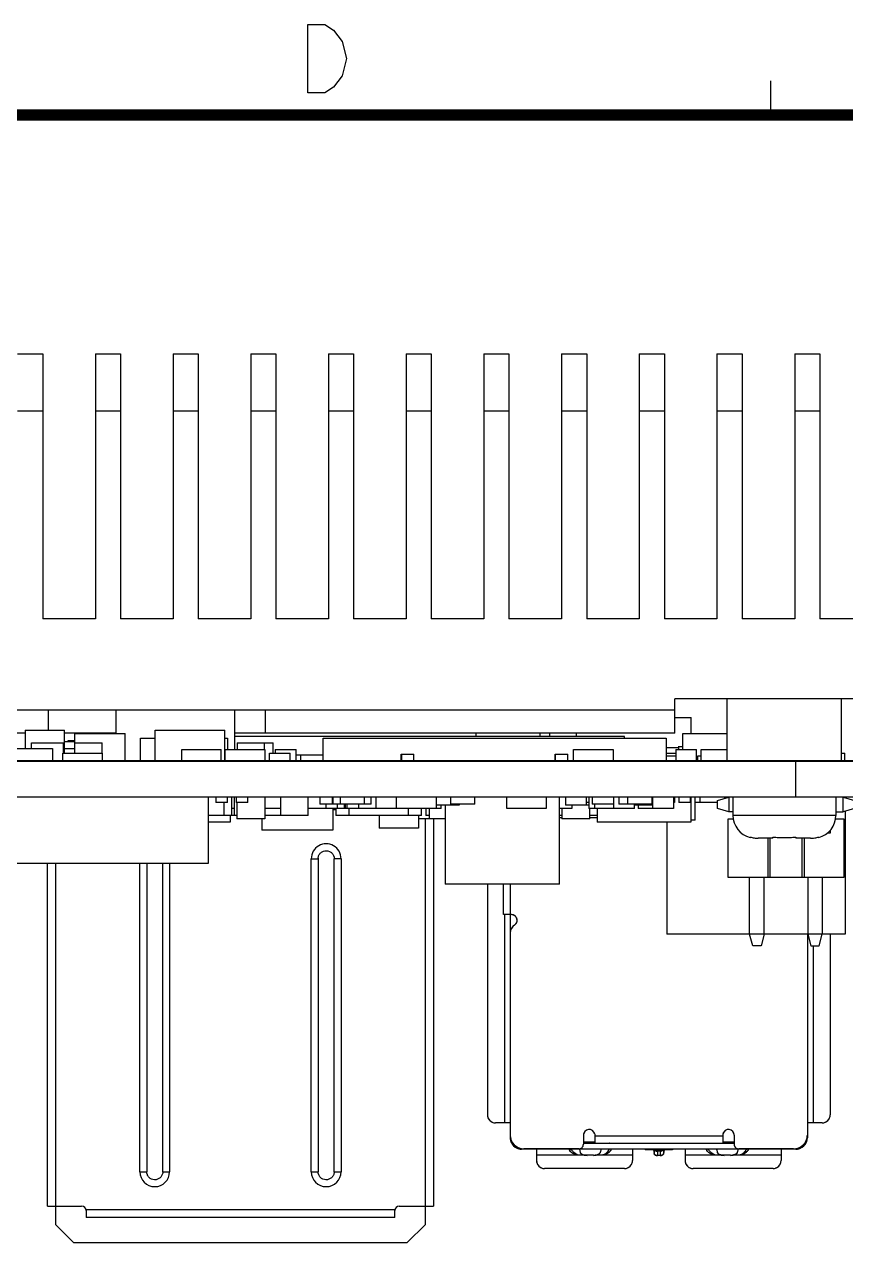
# Model space of a CAD drawing. Header units: millimetres. Extents: x 15 to 418, y 12 to 300.
# Drawn here: x 145.3 to 181.3, y 243.7 to 297 of the extents above; entities that cross this region are included whole.
import ezdxf

# ---------------------------------------------------------------- set-up
doc = ezdxf.new("R2010")
doc.units = ezdxf.units.MM
doc.header["$LTSCALE"] = 23.1
doc.layers.get('0').update_dxf_attribs({"linetype": 'CONTINUOUS'})

msp = doc.modelspace()

# ---------------------------------------------------------------- linework, layer by layer
at = {"color": 7, "linetype": 'Continuous'}
for p, q in [((178, 294.5), (178, 293)), ((145.051, 282.557), (146.151, 282.557)), ((146.151, 282.557), (146.151, 270.957)), ((148.451, 282.557), (148.451, 270.957)), ((148.451, 282.557), (149.551, 282.557)), ((149.551, 282.557), (149.551, 270.957)), ((151.851, 282.557), (151.851, 270.957)), ((151.851, 282.557), (152.951, 282.557)), ((152.951, 282.557), (152.951, 270.957)), ((155.251, 282.557), (155.251, 270.957)), ((155.251, 282.557), (156.351, 282.557)), ((156.351, 282.557), (156.351, 270.957)), ((158.651, 282.557), (158.651, 270.957)), ((158.651, 282.557), (159.751, 282.557)), ((159.751, 282.557), (159.751, 270.957)), ((162.051, 282.557), (162.051, 270.957)), ((162.051, 282.557), (163.151, 282.557)), ((163.151, 282.557), (163.151, 270.957)), ((165.451, 282.557), (165.451, 270.957)), ((165.451, 282.557), (166.551, 282.557)), ((166.551, 282.557), (166.551, 270.957)), ((168.851, 282.557), (168.851, 270.957)), ((168.851, 282.557), (169.951, 282.557)), ((169.951, 282.557), (169.951, 270.957)), ((172.251, 282.557), (172.251, 270.957)), ((172.251, 282.557), (173.351, 282.557)), ((173.351, 282.557), (173.351, 270.957)), ((175.651, 282.557), (175.651, 270.957)), ((175.651, 282.557), (176.751, 282.557)), ((176.751, 282.557), (176.751, 270.957)), ((179.051, 282.557), (180.151, 282.557)), ((179.051, 282.557), (179.051, 270.957)), ((180.151, 282.557), (180.151, 270.957)), ((145.051, 280.057), (146.151, 280.057)), ((148.451, 280.057), (149.551, 280.057)), ((151.851, 280.057), (152.951, 280.057)), ((155.251, 280.057), (156.351, 280.057)), ((158.651, 280.057), (159.751, 280.057)), ((162.051, 280.057), (163.151, 280.057)), ((165.451, 280.057), (166.551, 280.057)), ((168.851, 280.057), (169.951, 280.057)), ((172.251, 280.057), (173.351, 280.057)), ((175.651, 280.057), (176.751, 280.057)), ((179.051, 280.057), (180.151, 280.057)), ((148.451, 270.957), (146.151, 270.957)), ((151.851, 270.957), (149.551, 270.957)), ((155.251, 270.957), (152.951, 270.957)), ((158.651, 270.957), (156.351, 270.957)), ((162.051, 270.957), (159.751, 270.957)), ((165.451, 270.957), (163.151, 270.957)), ((168.851, 270.957), (166.551, 270.957)), ((172.251, 270.957), (169.951, 270.957)), ((175.651, 270.957), (173.351, 270.957)), ((179.051, 270.957), (176.751, 270.957)), ((182.451, 270.957), (180.151, 270.957)), ((184.101, 267.457), (173.801, 267.457)), ((173.801, 265.957), (173.801, 267.457)), ((176.101, 264.757), (176.101, 267.457)), ((181.101, 264.757), (181.101, 267.457)), ((173.801, 266.957), (141.401, 266.957)), ((146.401, 266.085), (146.401, 266.957)), ((149.353, 266.957), (149.353, 265.935)), ((154.553, 265.236), (154.553, 266.957)), ((155.886, 266.957), (155.886, 265.957)), ((173.801, 266.635), (174.529, 266.635)), ((174.529, 265.935), (174.529, 266.635)), ((145.374, 266.085), (145.374, 265.285)), ((145.374, 266.085), (147.101, 266.085)), ((147.101, 265.085), (147.101, 266.085)), ((151.064, 264.757), (151.064, 266.085)), ((151.064, 266.085), (154.112, 266.085)), ((154.112, 264.757), (154.112, 266.085)), ((145.374, 265.957), (144.859, 265.957)), ((145.665, 265.285), (145.665, 265.536)), ((145.665, 265.536), (147.065, 265.536)), ((147.065, 265.085), (147.065, 265.536)), ((149.353, 265.957), (147.101, 265.957)), ((147.101, 265.585), (147.54, 265.585)), ((147.266, 265.585), (147.266, 265.635)), ((147.266, 265.635), (147.54, 265.635)), ((147.54, 265.536), (147.54, 265.085)), ((147.54, 265.536), (148.746, 265.536)), ((147.551, 265.536), (147.551, 265.935)), ((147.551, 265.935), (149.751, 265.935)), ((148.746, 265.085), (148.746, 265.536)), ((149.751, 264.757), (149.751, 265.935)), ((150.434, 264.757), (150.434, 265.735)), ((150.434, 265.735), (151.064, 265.735)), ((154.112, 265.735), (154.234, 265.735)), ((154.234, 265.735), (154.234, 265.236)), ((173.801, 265.957), (154.553, 265.957)), ((171.601, 265.816), (154.553, 265.816)), ((154.652, 265.536), (154.652, 265.236)), ((154.652, 265.536), (156.239, 265.536)), ((155.858, 265.236), (155.858, 265.536)), ((156.239, 265.085), (156.239, 265.536)), ((158.423, 265.735), (173.423, 265.735)), ((158.423, 264.757), (158.423, 265.735)), ((165.101, 265.957), (165.101, 265.816)), ((167.901, 265.957), (167.901, 265.816)), ((168.336, 265.816), (168.336, 265.957)), ((169.509, 265.816), (169.509, 265.957)), ((171.601, 265.735), (171.601, 265.816)), ((173.423, 265.735), (173.423, 264.757)), ((174.15, 265.935), (176.101, 265.935)), ((174.15, 265.236), (174.15, 265.935)), ((143.87, 265.285), (146.573, 265.285)), ((146.573, 265.285), (146.573, 264.757)), ((147.025, 264.757), (147.025, 265.085)), ((147.025, 265.085), (148.752, 265.085)), ((147.101, 265.285), (147.54, 265.285)), ((148.752, 265.085), (148.752, 264.757)), ((152.232, 264.757), (152.232, 265.236)), ((152.232, 265.236), (153.959, 265.236)), ((153.959, 264.757), (153.959, 265.236)), ((154.137, 264.757), (154.137, 265.236)), ((154.137, 265.236), (155.864, 265.236)), ((155.864, 265.236), (155.864, 264.757)), ((156.068, 264.757), (156.068, 265.085)), ((156.068, 265.085), (156.982, 265.085)), ((156.322, 265.236), (156.322, 265.085)), ((156.322, 265.236), (157.236, 265.236)), ((156.982, 264.757), (156.982, 265.085)), ((157.236, 264.757), (157.236, 265.236)), ((157.236, 265.007), (158.423, 265.007)), ((157.428, 265.007), (157.428, 264.757)), ((161.833, 265.035), (162.393, 265.035)), ((161.833, 264.757), (161.833, 265.035)), ((161.856, 264.757), (161.856, 265.035)), ((162.393, 264.757), (162.393, 265.035)), ((168.564, 265.035), (169.124, 265.035)), ((168.564, 264.757), (168.564, 265.035)), ((168.587, 264.757), (168.587, 265.035)), ((169.124, 264.757), (169.124, 265.035)), ((169.377, 265.236), (171.104, 265.236)), ((169.377, 264.757), (169.377, 265.236)), ((171.104, 265.236), (171.104, 264.757)), ((173.423, 265.335), (173.981, 265.335)), ((173.423, 265.085), (173.848, 265.085)), ((173.423, 264.966), (173.848, 264.966)), ((173.848, 265.236), (174.762, 265.236)), ((173.848, 265.236), (173.848, 264.757)), ((174.15, 265.352), (173.955, 265.352)), ((173.981, 265.236), (173.981, 265.335)), ((174.762, 264.757), (174.762, 265.236)), ((174.81, 264.966), (174.965, 264.966)), ((174.81, 264.757), (174.81, 264.966)), ((174.965, 265.236), (176.101, 265.236)), ((174.965, 264.757), (174.965, 265.236)), ((181.101, 265.085), (181.239, 265.085)), ((181.239, 264.757), (181.239, 265.085)), ((126.101, 264.757), (182.101, 264.757)), ((126.101, 264.735), (182.101, 264.735)), ((179.101, 263.157), (179.101, 264.757)), ((182.101, 263.157), (126.101, 263.157)), ((153.391, 263.157), (153.391, 260.257)), ((153.728, 263.157), (153.728, 262.927)), ((154.241, 262.927), (153.728, 262.927)), ((154.08, 262.927), (154.08, 262.357)), ((154.241, 262.927), (154.241, 263.157)), ((154.41, 263.157), (154.41, 262.357)), ((154.525, 263.157), (154.525, 262.357)), ((154.617, 263.157), (154.617, 262.927)), ((155.13, 262.927), (154.617, 262.927)), ((154.645, 262.927), (154.645, 262.207)), ((155.13, 262.927), (155.13, 263.157)), ((155.864, 263.157), (155.864, 262.207)), ((156.557, 263.157), (156.557, 262.357)), ((157.763, 262.357), (157.763, 263.157)), ((158.277, 263.157), (158.277, 262.857)), ((160.514, 262.857), (158.277, 262.857)), ((158.531, 262.857), (158.531, 262.657)), ((158.813, 263.157), (158.813, 262.857)), ((158.837, 263.157), (158.837, 262.857)), ((159.039, 262.857), (159.039, 262.657)), ((159.164, 263.157), (159.164, 262.857)), ((159.165, 263.157), (159.165, 262.857)), ((159.344, 262.857), (159.344, 262.657)), ((159.395, 262.657), (159.395, 262.857)), ((159.471, 262.657), (159.471, 262.857)), ((159.979, 262.657), (159.979, 262.857)), ((160.235, 262.857), (160.235, 263.157)), ((160.514, 262.857), (160.514, 263.157)), ((160.741, 262.657), (160.741, 263.157)), ((161.63, 262.657), (161.63, 263.157)), ((163.357, 263.157), (163.357, 262.657)), ((164.373, 262.807), (163.357, 262.807)), ((163.586, 262.657), (163.586, 262.807)), ((163.757, 262.807), (163.757, 259.347)), ((163.99, 263.157), (163.99, 262.857)), ((165.061, 262.857), (163.99, 262.857)), ((163.991, 263.157), (163.991, 262.857)), ((164.373, 262.857), (164.373, 262.807)), ((165.061, 262.857), (165.061, 263.157)), ((166.456, 262.657), (166.456, 263.157)), ((168.183, 263.157), (168.183, 262.657)), ((168.763, 259.347), (168.763, 263.157)), ((169.022, 263.157), (169.022, 262.807)), ((170.038, 262.807), (169.022, 262.807)), ((169.301, 262.807), (169.301, 262.657)), ((169.936, 262.807), (169.936, 263.157)), ((170.038, 262.927), (169.936, 262.927)), ((170.038, 263.157), (170.038, 262.657)), ((170.189, 263.157), (170.189, 262.857)), ((171.13, 262.857), (170.189, 262.857)), ((170.292, 262.857), (170.292, 262.657)), ((171.13, 263.157), (171.13, 262.657)), ((171.358, 263.157), (171.358, 262.857)), ((172.808, 262.857), (171.358, 262.857)), ((171.738, 263.157), (171.738, 262.857)), ((172.044, 262.657), (172.044, 262.857)), ((172.07, 262.857), (172.07, 262.807)), ((172.832, 262.807), (172.07, 262.807)), ((172.197, 262.807), (172.197, 262.657)), ((172.808, 263.157), (172.808, 262.857)), ((172.832, 263.157), (172.832, 262.657)), ((173.746, 263.157), (173.746, 262.657)), ((173.799, 262.927), (173.746, 262.927)), ((173.799, 263.157), (173.799, 262.927)), ((173.985, 263.157), (173.985, 262.927)), ((174.498, 262.927), (173.985, 262.927)), ((174.498, 262.927), (174.498, 263.157)), ((174.513, 263.157), (174.513, 262.057)), ((174.699, 262.157), (174.699, 263.157)), ((175.671, 262.927), (174.699, 262.927)), ((174.912, 262.927), (174.912, 263.157)), ((175.671, 263.014), (176.171, 263.157)), ((175.671, 262.66), (175.671, 263.014)), ((175.984, 263.157), (175.984, 263.103)), ((176.171, 263.157), (176.171, 262.517)), ((176.351, 263.157), (176.351, 262.357)), ((180.851, 263.157), (180.851, 262.357)), ((181.171, 263.157), (181.671, 263.014)), ((181.171, 262.517), (181.171, 263.157)), ((181.253, 263.157), (181.253, 263.134)), ((154.652, 262.357), (153.391, 262.357)), ((154.35, 262.357), (154.35, 262.057)), ((154.525, 262.657), (154.41, 262.657)), ((156.557, 262.657), (155.858, 262.657)), ((157.763, 262.357), (155.858, 262.357)), ((163.586, 262.657), (157.763, 262.657)), ((158.836, 262.657), (158.836, 261.707)), ((158.97, 262.607), (158.836, 262.607)), ((158.97, 262.657), (158.97, 262.357)), ((162.716, 262.357), (158.97, 262.357)), ((159.543, 262.657), (159.543, 262.357)), ((160.868, 262.357), (160.868, 261.807)), ((162.143, 262.657), (162.143, 262.357)), ((162.595, 262.357), (162.595, 261.807)), ((162.716, 262.357), (162.716, 262.657)), ((162.907, 262.657), (162.907, 262.357)), ((163.078, 262.357), (162.907, 262.357)), ((163.078, 262.207), (163.078, 262.657)), ((168.183, 262.657), (166.456, 262.657)), ((169.301, 262.657), (168.763, 262.657)), ((168.869, 262.357), (168.763, 262.357)), ((168.869, 262.657), (168.869, 262.207)), ((172.044, 262.657), (170.038, 262.657)), ((170.088, 262.207), (170.088, 262.657)), ((170.413, 262.357), (170.088, 262.357)), ((170.413, 262.657), (170.413, 262.057)), ((173.746, 262.657), (172.197, 262.657)), ((176.171, 262.517), (175.671, 262.66)), ((176.351, 262.517), (176.171, 262.517)), ((180.851, 262.357), (176.351, 262.357)), ((180.851, 262.517), (181.171, 262.517)), ((181.671, 262.66), (181.171, 262.517)), ((181.253, 262.541), (181.253, 257.157)), ((154.35, 262.057), (153.391, 262.057)), ((155.864, 262.207), (154.645, 262.207)), ((155.737, 262.207), (155.737, 261.707)), ((162.595, 261.807), (160.868, 261.807)), ((163.757, 262.207), (162.595, 262.207)), ((168.869, 262.257), (168.763, 262.257)), ((170.088, 262.207), (168.869, 262.207)), ((170.413, 262.257), (170.088, 262.257)), ((174.513, 262.057), (170.413, 262.057)), ((173.453, 262.057), (173.453, 257.157)), ((174.699, 262.157), (174.513, 262.157)), ((176.365, 262.197), (176.131, 262.197)), ((176.131, 262.197), (176.131, 259.657)), ((181.211, 262.197), (180.837, 262.197)), ((181.211, 259.657), (181.211, 262.197)), ((158.836, 261.707), (155.737, 261.707)), ((177.101, 261.389), (177.101, 261.413)), ((178.101, 261.357), (177.455, 261.357)), ((177.871, 261.357), (177.871, 259.657)), ((177.971, 261.357), (177.971, 259.657)), ((178.101, 261.357), (178.101, 261.413)), ((179.101, 261.413), (179.101, 261.357)), ((179.747, 261.357), (179.101, 261.357)), ((179.371, 261.357), (179.371, 259.657)), ((179.471, 261.357), (179.471, 259.657)), ((180.101, 261.413), (180.101, 261.389)), ((180.5, 261.597), (180.616, 261.597)), ((180.616, 261.597), (180.616, 261.713)), ((153.391, 260.257), (140.354, 260.257)), ((176.131, 259.657), (181.211, 259.657)), ((177.081, 257.157), (177.081, 259.657)), ((177.721, 257.157), (177.721, 259.657)), ((179.621, 259.657), (179.621, 257.157)), ((180.261, 259.657), (180.261, 257.157)), ((168.763, 259.347), (163.757, 259.347)), ((165.605, 259.347), (165.605, 249.257)), ((166.305, 258.017), (166.305, 259.347)), ((166.605, 259.347), (166.605, 248.257)), ((166.655, 258.017), (166.305, 258.017)), ((166.355, 258.017), (166.355, 248.907)), ((181.253, 257.157), (173.453, 257.157)), ((177.224, 256.657), (177.081, 257.157)), ((177.721, 257.157), (177.578, 256.657)), ((179.605, 257.157), (179.605, 248.257)), ((179.621, 257.157), (179.764, 256.657)), ((180.118, 256.657), (180.261, 257.157)), ((180.605, 257.157), (180.605, 249.257)), ((177.578, 256.657), (177.224, 256.657)), ((179.764, 256.657), (180.118, 256.657)), ((179.855, 256.657), (179.855, 248.907)), ((166.605, 248.907), (165.955, 248.907)), ((170.305, 248.421), (170.299, 248.421)), ((170.305, 248.421), (170.305, 248.021)), ((175.911, 248.421), (175.905, 248.421)), ((175.905, 248.421), (175.905, 248.021)), ((180.255, 248.907), (179.605, 248.907)), ((169.805, 248.367), (169.805, 247.967)), ((170.305, 248.067), (169.805, 248.067)), ((170.085, 248.061), (169.805, 248.061)), ((176.405, 248.007), (169.805, 248.007)), ((170.085, 248.067), (170.085, 248.021)), ((170.085, 248.021), (176.125, 248.021)), ((170.133, 248.067), (170.133, 248.021)), ((170.257, 248.067), (170.257, 248.021)), ((175.905, 248.321), (170.305, 248.321)), ((172.505, 248.021), (172.505, 248.007)), ((173.705, 248.021), (173.705, 248.007)), ((176.405, 248.067), (175.905, 248.067)), ((175.953, 248.067), (175.953, 248.021)), ((176.077, 248.021), (176.077, 248.067)), ((176.125, 248.067), (176.125, 248.021)), ((176.405, 248.061), (176.125, 248.061)), ((176.405, 248.367), (176.405, 247.967)), ((179.105, 247.757), (167.105, 247.757)), ((169.605, 247.767), (167.205, 247.767)), ((167.755, 247.757), (167.755, 247.257)), ((167.755, 247.507), (169.807, 247.507)), ((169.206, 247.757), (169.206, 247.69)), ((169.633, 247.757), (169.67, 247.609)), ((170.242, 247.485), (169.968, 247.485)), ((170.403, 247.507), (171.955, 247.507)), ((170.578, 247.757), (170.54, 247.609)), ((171.004, 247.757), (171.004, 247.69)), ((171.955, 247.757), (171.955, 247.257)), ((172.505, 247.757), (172.505, 247.721)), ((173.705, 247.721), (172.505, 247.721)), ((172.705, 247.757), (172.705, 247.721)), ((172.869, 247.721), (172.898, 247.562)), ((172.898, 247.721), (172.898, 247.562)), ((173.164, 247.668), (173.047, 247.668)), ((173.047, 247.668), (173.047, 247.476)), ((173.164, 247.476), (173.047, 247.476)), ((173.164, 247.668), (173.164, 247.476)), ((173.313, 247.721), (173.313, 247.562)), ((173.341, 247.721), (173.313, 247.562)), ((173.505, 247.757), (173.505, 247.721)), ((173.705, 247.757), (173.705, 247.721)), ((174.255, 247.757), (174.255, 247.257)), ((174.255, 247.507), (175.807, 247.507)), ((175.206, 247.757), (175.206, 247.69)), ((175.633, 247.757), (175.67, 247.609)), ((176.242, 247.485), (175.968, 247.485)), ((176.403, 247.507), (178.455, 247.507)), ((176.578, 247.757), (176.54, 247.609)), ((179.005, 247.767), (176.605, 247.767)), ((177.004, 247.757), (177.004, 247.69)), ((178.455, 247.757), (178.455, 247.257)), ((171.605, 246.907), (168.105, 246.907)), ((178.105, 246.907), (174.605, 246.907))]:
    msp.add_line(p, q, dxfattribs=at)
at = {"color": 6, "linetype": 'Continuous'}
for p, q in [((162.901, 244.465), (162.901, 262.207)), ((163.251, 262.207), (163.251, 245.265)), ((146.351, 245.265), (146.351, 260.257)), ((146.701, 260.257), (146.701, 244.465)), ((150.401, 246.765), (150.401, 260.257)), ((150.701, 260.257), (150.701, 246.765)), ((151.401, 246.765), (151.401, 260.257)), ((151.701, 260.257), (151.701, 246.765)), ((157.901, 260.465), (158.201, 260.465)), ((157.901, 246.765), (157.901, 260.465)), ((158.201, 260.465), (158.201, 246.765)), ((159.201, 260.465), (158.901, 260.465)), ((158.901, 246.765), (158.901, 260.465)), ((159.201, 260.465), (159.201, 246.765)), ((150.401, 246.765), (150.701, 246.765)), ((151.401, 246.765), (151.701, 246.765)), ((157.901, 246.765), (158.201, 246.765)), ((158.901, 246.765), (159.201, 246.765)), ((146.351, 245.265), (147.851, 245.265)), ((161.751, 245.265), (163.251, 245.265)), ((148.045, 245.115), (161.557, 245.115)), ((148.051, 245.065), (148.051, 244.765)), ((161.551, 244.765), (148.051, 244.765)), ((161.551, 244.765), (161.551, 245.065)), ((147.501, 243.665), (146.701, 244.465)), ((162.901, 244.465), (162.101, 243.665)), ((147.501, 243.665), (162.101, 243.665))]:
    msp.add_line(p, q, dxfattribs=at)
at = {"color": 7, "linetype": 'Continuous'}
msp.add_lwpolyline([(157.75, 296.97), (158.5, 296.97), (158.875, 296.72), (159.063, 296.47), (159.25, 296.22), (159.438, 295.47), (159.25, 294.72), (159.063, 294.47), (158.875, 294.22), (158.5, 293.97), (157.75, 293.97), (157.75, 296.97)], dxfattribs=at)
at = {"color": 7, "linetype": 'Continuous', "const_width": 0.5}
msp.add_lwpolyline([(412, 293), (22, 293)], dxfattribs=at)
at = {"color": 7, "linetype": 'Continuous'}
for centre, radius, start, end in [((177.351, 262.357), 1, 180, 255.5225), ((179.851, 262.357), 1, 284.4775, 360), ((166.655, 257.765), 0.252, 72.1597, 89.9339), ((166.655, 257.767), 0.25, 302.5765, 90.0024), ((166.655, 257.768), 0.249, 64.8893, 72.0985), ((167.005, 257.219), 0.4, 122.5703, 180.0086), ((167.006, 257.219), 0.401, 142.3722, 150.142), ((167.005, 257.22), 0.399, 136.8222, 142.3715), ((167.006, 257.218), 0.402, 122.6111, 136.7922), ((166.655, 257.767), 0.25, 61.2568, 64.8918), ((166.654, 257.767), 0.251, 35.9646, 53.9676), ((166.655, 257.767), 0.25, 321.6312, 331.2924), ((166.655, 257.767), 0.25, 25.1127, 35.9282), ((166.654, 257.767), 0.251, 331.294, 340.9474), ((166.656, 257.767), 0.249, 17.8642, 25.1113), ((166.653, 257.767), 0.252, 0.0792, 17.7958), ((167.007, 257.219), 0.402, 165.7912, 179.9634), ((167.004, 257.22), 0.399, 160.2075, 165.7587), ((167.006, 257.219), 0.401, 151.2989, 160.206), ((167.004, 257.22), 0.399, 150.148, 151.289), ((165.958, 249.257), 0.353, 180.0656, 197.6772), ((165.955, 249.257), 0.35, 179.9956, 270.0044), ((165.954, 249.257), 0.349, 197.7366, 205.1109), ((165.956, 249.257), 0.351, 205.1088, 210.2634), ((165.954, 249.257), 0.349, 210.2626, 215.92), ((165.956, 249.258), 0.351, 215.9432, 234.0563), ((165.954, 249.256), 0.349, 234.0771, 238.4966), ((165.955, 249.258), 0.351, 238.4978, 244.8902), ((165.955, 249.256), 0.349, 244.8886, 252.2689), ((180.255, 249.257), 0.35, 269.9956, 0.0044), ((180.255, 249.256), 0.349, 287.7366, 295.1109), ((180.255, 249.258), 0.351, 295.1088, 300.2634), ((180.255, 249.256), 0.349, 300.2626, 305.92), ((180.254, 249.258), 0.351, 305.9432, 324.0563), ((180.256, 249.257), 0.349, 324.0771, 328.4966), ((180.254, 249.257), 0.351, 328.4978, 334.8902), ((180.256, 249.257), 0.349, 334.8886, 342.2689), ((180.252, 249.258), 0.353, 342.3357, 359.921), ((165.956, 249.26), 0.353, 252.3357, 269.921), ((170.055, 248.367), 0.25, 12.3382, 180.0018), ((170.057, 248.367), 0.252, 161.7978, 179.9389), ((170.053, 248.366), 0.252, 12.4151, 30.5289), ((176.155, 248.367), 0.25, 359.9982, 167.6618), ((176.157, 248.366), 0.252, 149.2723, 167.5982), ((176.153, 248.367), 0.252, 0.0756, 18.3938), ((180.255, 249.26), 0.353, 270.0656, 287.6772), ((167.208, 248.367), 0.603, 180.0323, 194.8006), ((167.205, 248.367), 0.6, 179.9982, 270.0018), ((167.107, 248.257), 0.502, 180.0325, 194.8997), ((167.105, 248.257), 0.5, 179.9975, 270.0025), ((167.105, 248.257), 0.5, 194.9393, 204.1555), ((167.204, 248.367), 0.599, 194.8315, 200.8952), ((167.206, 248.367), 0.601, 200.8938, 204.2072), ((167.107, 248.258), 0.502, 210.0008, 223.345), ((167.206, 248.368), 0.601, 209.9369, 217.8246), ((167.206, 248.368), 0.601, 217.8228, 223.2435), ((167.103, 248.255), 0.498, 223.3657, 224.9939), ((167.106, 248.259), 0.502, 225.0294, 239.9792), ((167.203, 248.365), 0.597, 223.2473, 224.9996), ((167.205, 248.367), 0.6, 225.0097, 232.1784), ((167.206, 248.368), 0.601, 232.1754, 240.0627), ((169.605, 247.967), 0.2, 269.9912, 0.0088), ((169.605, 247.967), 0.2, 329.1037, 334.8906), ((169.606, 247.967), 0.199, 334.8886, 342.2689), ((169.603, 247.967), 0.202, 342.3357, 359.921), ((176.607, 247.967), 0.201, 180.0656, 197.6772), ((176.605, 247.967), 0.2, 179.9912, 270.0088), ((176.605, 247.967), 0.199, 197.7366, 205.1109), ((176.605, 247.967), 0.2, 205.1086, 209.8085), ((176.605, 247.967), 0.2, 209.8072, 215.9191), ((179.005, 248.367), 0.6, 269.9982, 0.0018), ((179.105, 248.257), 0.5, 269.9975, 0.0025), ((179.004, 248.368), 0.601, 299.9369, 307.8246), ((179.104, 248.259), 0.502, 300.0008, 313.345), ((179.004, 248.368), 0.601, 307.8228, 313.2435), ((179.007, 248.365), 0.597, 313.2473, 314.9996), ((179.005, 248.367), 0.6, 315.0097, 322.1784), ((179.107, 248.255), 0.498, 313.3657, 314.9939), ((179.103, 248.259), 0.502, 315.0294, 329.9792), ((179.004, 248.368), 0.601, 322.1754, 330.0627), ((179.005, 248.367), 0.6, 330.0762, 335.2013), ((179.105, 248.257), 0.5, 330.0124, 335.2977), ((179.004, 248.367), 0.601, 335.2007, 339.1059), ((179.105, 248.257), 0.5, 335.2985, 345.0518), ((179.006, 248.367), 0.599, 339.1045, 345.1712), ((179.002, 248.367), 0.603, 345.2061, 359.9609), ((179.102, 248.257), 0.503, 345.0972, 359.9607), ((167.105, 248.257), 0.5, 240.0124, 245.2977), ((167.105, 248.257), 0.5, 245.2985, 255.0518), ((167.205, 248.367), 0.6, 240.0762, 245.2013), ((167.205, 248.368), 0.601, 245.2007, 249.1059), ((167.105, 248.26), 0.503, 255.0972, 269.9607), ((167.205, 248.366), 0.599, 249.1045, 255.1712), ((167.205, 248.37), 0.603, 255.2061, 269.9609), ((169.48, 247.93), 0.37, 233.2763, 236.2019), ((169.477, 247.926), 0.365, 233.2392, 236.2063), ((169.684, 248.043), 0.512, 214.012, 216.8671), ((169.681, 248.04), 0.508, 213.9227, 216.7787), ((169.594, 248.116), 0.589, 240.2364, 242.217), ((169.593, 248.113), 0.586, 240.2251, 242.2166), ((169.83, 248.166), 0.703, 222.212, 226.3254), ((169.829, 248.165), 0.702, 222.2265, 226.3463), ((169.657, 248.237), 0.726, 242.2668, 245.2818), ((169.657, 248.236), 0.725, 242.2674, 245.2862), ((169.902, 248.242), 0.808, 226.3406, 230.0035), ((169.9, 248.239), 0.804, 226.3236, 230.0016), ((169.729, 248.391), 0.896, 245.228, 246.7902), ((169.729, 248.391), 0.895, 245.2253, 246.7883), ((169.793, 248.541), 1.058, 246.813, 248.9901), ((169.792, 248.54), 1.057, 246.8147, 248.9943), ((169.875, 248.755), 1.287, 248.982, 250.891), ((169.874, 248.752), 1.285, 248.9758, 250.8889), ((169.994, 249.102), 1.654, 250.9418, 254.5799), ((169.605, 247.969), 0.201, 270.0656, 287.6772), ((169.605, 247.967), 0.199, 287.7366, 295.1109), ((169.605, 247.967), 0.2, 295.1086, 299.8085), ((169.605, 247.967), 0.2, 299.8072, 305.9191), ((169.605, 247.968), 0.201, 305.9432, 324.0563), ((169.605, 247.967), 0.2, 324.0781, 329.1037), ((169.936, 247.938), 0.45, 252.8925, 255.5672), ((169.967, 248.102), 0.618, 262.1071, 270.0717), ((170.243, 248.102), 0.618, 269.9293, 277.8885), ((170.273, 247.943), 0.455, 283.8645, 287.0842), ((170.358, 247.74), 0.234, 299.1131, 303.2442), ((170.582, 248.235), 0.731, 275.7774, 276.173), ((170.605, 248.082), 0.578, 275.0251, 275.5124), ((170.628, 247.968), 0.461, 288.7003, 295.352), ((170.634, 247.955), 0.446, 288.5105, 295.3768), ((170.55, 247.887), 0.4, 308.2887, 312.855), ((170.551, 247.886), 0.399, 308.2108, 312.7869), ((170.631, 247.964), 0.456, 295.3336, 302.2317), ((170.633, 247.957), 0.449, 295.3541, 302.3631), ((169.949, 248.314), 1.14, 329.5114, 330.7697), ((169.995, 248.288), 1.088, 329.4997, 330.8191), ((170.445, 248.198), 0.754, 310.7451, 311.809), ((170.513, 248.116), 0.649, 310.9371, 312.173), ((171.617, 247.529), 0.634, 165.0157, 165.3005), ((171.599, 247.534), 0.616, 165.015, 165.3083), ((173.019, 247.818), 0.144, 238.3046, 240.1745), ((173.022, 247.632), 0.151, 240.2215, 242.0364), ((173.188, 247.824), 0.151, 297.9636, 299.7785), ((173.192, 247.626), 0.144, 299.8255, 301.6954), ((175.48, 247.93), 0.37, 233.2763, 236.2017), ((175.477, 247.926), 0.365, 233.2392, 236.2061), ((175.685, 248.044), 0.513, 214.4947, 216.5252), ((175.683, 248.042), 0.51, 214.4066, 216.7743), ((175.698, 248.054), 0.53, 216.5157, 216.848), ((175.724, 248.074), 0.562, 216.8731, 219.6308), ((175.695, 248.051), 0.525, 216.766, 217.1315), ((175.72, 248.07), 0.557, 217.152, 219.6088), ((175.771, 248.113), 0.624, 219.6267, 222.1825), ((175.767, 248.108), 0.617, 219.6106, 222.1947), ((175.594, 248.116), 0.589, 240.2364, 242.2172), ((175.593, 248.113), 0.586, 240.2251, 242.2168), ((175.83, 248.166), 0.703, 222.2094, 226.3255), ((175.829, 248.165), 0.702, 222.2238, 226.3464), ((175.657, 248.237), 0.726, 242.2669, 245.2818), ((175.657, 248.236), 0.725, 242.2675, 245.2862), ((175.902, 248.242), 0.808, 226.3406, 230.0036), ((175.9, 248.239), 0.804, 226.3236, 230.0018), ((175.729, 248.391), 0.896, 245.228, 246.7914), ((175.729, 248.391), 0.895, 245.2253, 246.7895), ((175.793, 248.541), 1.058, 246.8141, 248.9901), ((175.792, 248.54), 1.057, 246.8158, 248.9943), ((175.875, 248.755), 1.288, 248.9821, 250.8937), ((175.874, 248.752), 1.285, 248.9758, 250.8916), ((175.994, 249.102), 1.655, 250.9443, 254.5798), ((175.936, 247.938), 0.45, 252.8925, 255.5672), ((175.967, 248.102), 0.618, 262.1071, 270.0717), ((176.243, 248.102), 0.618, 269.9293, 277.8885), ((176.273, 247.943), 0.455, 283.8645, 287.0842), ((176.605, 247.968), 0.201, 215.9432, 234.0563), ((176.358, 247.74), 0.234, 299.1131, 303.2442), ((176.605, 247.967), 0.2, 234.0781, 239.1037), ((176.605, 247.967), 0.2, 239.1037, 244.8906), ((176.605, 247.966), 0.199, 244.8886, 252.2689), ((176.605, 247.969), 0.202, 252.3357, 269.921), ((176.582, 248.235), 0.731, 275.7774, 276.1734), ((176.605, 248.082), 0.578, 275.0251, 275.5129), ((176.628, 247.968), 0.461, 288.7003, 295.3506), ((176.634, 247.955), 0.446, 288.5105, 295.3753), ((176.55, 247.887), 0.4, 308.3108, 312.8542), ((176.551, 247.886), 0.4, 308.2329, 312.7862), ((176.631, 247.964), 0.456, 295.3322, 302.2317), ((176.633, 247.957), 0.449, 295.3526, 302.3631), ((175.949, 248.314), 1.14, 329.5114, 330.7697), ((175.995, 248.288), 1.088, 329.4998, 330.8191), ((176.445, 248.198), 0.754, 310.7456, 311.809), ((176.513, 248.116), 0.649, 310.9376, 312.173), ((177.617, 247.529), 0.634, 165.0157, 165.3005), ((177.599, 247.534), 0.616, 165.015, 165.3083), ((179.005, 248.37), 0.603, 270.0323, 284.8006), ((179.105, 248.259), 0.502, 270.0325, 284.8997), ((179.005, 248.366), 0.599, 284.8315, 290.8952), ((179.005, 248.368), 0.601, 290.8938, 294.2072), ((179.105, 248.257), 0.5, 284.9393, 294.1555), ((168.108, 247.258), 0.353, 180.0656, 197.6772), ((168.105, 247.257), 0.35, 179.9956, 270.0044), ((168.104, 247.257), 0.349, 197.7366, 205.1109), ((168.106, 247.257), 0.351, 205.1088, 210.2812), ((168.104, 247.257), 0.349, 210.2804, 215.9201), ((168.106, 247.258), 0.351, 215.9432, 234.0563), ((168.105, 247.256), 0.349, 234.0771, 238.5226), ((168.105, 247.258), 0.351, 238.5238, 244.8903), ((168.105, 247.256), 0.349, 244.8886, 252.2689), ((168.106, 247.26), 0.353, 252.3357, 269.921), ((171.605, 247.257), 0.35, 269.9956, 0.0044), ((171.605, 247.26), 0.353, 270.0656, 287.6772), ((171.605, 247.256), 0.349, 287.7366, 295.1109), ((171.605, 247.258), 0.351, 295.1088, 300.2812), ((171.605, 247.256), 0.349, 300.2804, 305.9201), ((171.604, 247.258), 0.351, 305.9432, 324.0563), ((171.606, 247.257), 0.349, 324.0771, 328.5226), ((171.604, 247.257), 0.351, 328.5238, 334.8903), ((171.606, 247.257), 0.349, 334.8886, 342.2689), ((171.602, 247.258), 0.353, 342.3357, 359.921), ((174.608, 247.258), 0.353, 180.0656, 197.6772), ((174.605, 247.257), 0.35, 179.9956, 270.0044), ((174.604, 247.257), 0.349, 197.7366, 205.1109), ((174.606, 247.257), 0.351, 205.1088, 210.2634), ((174.604, 247.257), 0.349, 210.2626, 215.92), ((174.606, 247.258), 0.351, 215.9432, 234.0563), ((174.604, 247.256), 0.349, 234.0771, 238.4966), ((174.605, 247.258), 0.351, 238.4978, 244.8902), ((174.605, 247.256), 0.349, 244.8886, 252.2689), ((174.606, 247.26), 0.353, 252.3357, 269.921), ((178.105, 247.257), 0.35, 269.9956, 0.0044), ((178.105, 247.26), 0.353, 270.0656, 287.6772), ((178.105, 247.256), 0.349, 287.7366, 295.1109), ((178.105, 247.258), 0.351, 295.1088, 300.2812), ((178.105, 247.256), 0.349, 300.2804, 305.9201), ((178.104, 247.258), 0.351, 305.9432, 324.0563), ((178.106, 247.257), 0.349, 324.0771, 328.5226), ((178.104, 247.257), 0.351, 328.5238, 334.8903), ((178.106, 247.257), 0.349, 334.8886, 342.2689), ((178.102, 247.258), 0.353, 342.3357, 359.921)]:
    msp.add_arc(centre, radius, start, end, dxfattribs=at)
at = {"color": 6, "linetype": 'Continuous'}
for centre, radius, start, end in [((158.551, 260.465), 0.65, 359.9999, 180), ((151.051, 246.765), 0.65, 180, 360), ((158.551, 246.765), 0.65, 180, 360), ((147.851, 245.065), 0.2, 0, 90), ((161.751, 245.065), 0.2, 90, 180)]:
    msp.add_arc(centre, radius, start, end, dxfattribs=at)
at = {"color": 7, "linetype": 'Continuous'}
for points, knots in [([(177.101, 261.413), (177.158, 261.395), (177.275, 261.366), (177.395, 261.357), (177.455, 261.357)], [0, 0, 0, 0, 0.499972, 1, 1, 1, 1]), ([(178.101, 261.413), (178.184, 261.404), (178.351, 261.392), (178.518, 261.389), (178.601, 261.389)], [0, 0, 0, 0, 0.499987, 1, 1, 1, 1]), ([(178.601, 261.389), (178.684, 261.389), (178.851, 261.392), (179.018, 261.404), (179.101, 261.413)], [0, 0, 0, 0, 0.500013, 1, 1, 1, 1]), ([(179.747, 261.357), (179.807, 261.357), (179.927, 261.366), (180.044, 261.395), (180.101, 261.413)], [0, 0, 0, 0, 0.500026, 1, 1, 1, 1]), ([(170.945, 248.013), (170.944, 248.014), (170.943, 248.016), (170.942, 248.018), (170.941, 248.019)], [0, 0, 0, 0, 0.229618, 1, 1, 1, 1]), ([(175.269, 248.019), (175.269, 248.019), (175.268, 248.017), (175.266, 248.015), (175.265, 248.013)], [0, 0, 0, 0, 0.27092, 1, 1, 1, 1]), ([(169.18, 247.754), (169.182, 247.752), (169.188, 247.745), (169.197, 247.724), (169.203, 247.705), (169.206, 247.69)], [0, 0, 0, 0, 0.152079, 0.36922, 1, 1, 1, 1]), ([(169.206, 247.69), (169.203, 247.705), (169.197, 247.724), (169.188, 247.745), (169.182, 247.752), (169.18, 247.754)], [0, 0, 0, 0, 0.629892, 0.847164, 1, 1, 1, 1]), ([(169.206, 247.69), (169.207, 247.688), (169.213, 247.678), (169.22, 247.669), (169.225, 247.662)], [0, 0, 0, 0, 0.231142, 1, 1, 1, 1]), ([(169.225, 247.662), (169.223, 247.664), (169.216, 247.673), (169.21, 247.683), (169.206, 247.69)], [0, 0, 0, 0, 0.268318, 1, 1, 1, 1]), ([(169.235, 247.652), (169.237, 247.65), (169.245, 247.644), (169.252, 247.637), (169.258, 247.633)], [0, 0, 0, 0, 0.245002, 1, 1, 1, 1]), ([(169.258, 247.633), (169.256, 247.634), (169.248, 247.64), (169.241, 247.647), (169.235, 247.652)], [0, 0, 0, 0, 0.254415, 1, 1, 1, 1]), ([(169.274, 247.736), (169.277, 247.733), (169.288, 247.718), (169.3, 247.704), (169.309, 247.694)], [0, 0, 0, 0, 0.246556, 1, 1, 1, 1]), ([(169.309, 247.694), (169.306, 247.697), (169.294, 247.711), (169.282, 247.725), (169.274, 247.736)], [0, 0, 0, 0, 0.253381, 1, 1, 1, 1]), ([(169.383, 247.623), (169.396, 247.612), (169.45, 247.569), (169.509, 247.532), (169.554, 247.507)], [0, 0, 0, 0, 0.24898, 1, 1, 1, 1]), ([(169.554, 247.507), (169.539, 247.515), (169.479, 247.55), (169.423, 247.59), (169.383, 247.623)], [0, 0, 0, 0, 0.25078, 1, 1, 1, 1]), ([(169.692, 247.57), (169.69, 247.573), (169.68, 247.584), (169.673, 247.598), (169.67, 247.609)], [0, 0, 0, 0, 0.271523, 1, 1, 1, 1]), ([(169.67, 247.609), (169.671, 247.606), (169.676, 247.591), (169.685, 247.578), (169.692, 247.57)], [0, 0, 0, 0, 0.232703, 1, 1, 1, 1]), ([(169.721, 247.546), (169.718, 247.548), (169.708, 247.555), (169.699, 247.563), (169.692, 247.57)], [0, 0, 0, 0, 0.265239, 1, 1, 1, 1]), ([(169.692, 247.57), (169.694, 247.568), (169.703, 247.559), (169.713, 247.551), (169.721, 247.546)], [0, 0, 0, 0, 0.235397, 1, 1, 1, 1]), ([(169.738, 247.535), (169.737, 247.536), (169.731, 247.539), (169.725, 247.543), (169.721, 247.546)], [0, 0, 0, 0, 0.256671, 1, 1, 1, 1]), ([(169.721, 247.546), (169.722, 247.545), (169.728, 247.541), (169.734, 247.538), (169.738, 247.535)], [0, 0, 0, 0, 0.243384, 1, 1, 1, 1]), ([(169.803, 247.508), (169.797, 247.51), (169.775, 247.517), (169.753, 247.527), (169.738, 247.535)], [0, 0, 0, 0, 0.265862, 1, 1, 1, 1]), ([(169.738, 247.535), (169.743, 247.532), (169.764, 247.522), (169.786, 247.513), (169.803, 247.508)], [0, 0, 0, 0, 0.233799, 1, 1, 1, 1]), ([(169.882, 247.491), (169.877, 247.491), (169.858, 247.494), (169.838, 247.498), (169.824, 247.502)], [0, 0, 0, 0, 0.256168, 1, 1, 1, 1]), ([(169.824, 247.502), (169.828, 247.501), (169.848, 247.496), (169.867, 247.493), (169.882, 247.491)], [0, 0, 0, 0, 0.243446, 1, 1, 1, 1]), ([(169.968, 247.485), (169.961, 247.485), (169.932, 247.485), (169.904, 247.488), (169.882, 247.491)], [0, 0, 0, 0, 0.2521, 1, 1, 1, 1]), ([(170.242, 247.485), (170.249, 247.485), (170.278, 247.485), (170.306, 247.488), (170.328, 247.491)], [0, 0, 0, 0, 0.252081, 1, 1, 1, 1]), ([(170.382, 247.501), (170.378, 247.5), (170.36, 247.496), (170.341, 247.493), (170.328, 247.491)], [0, 0, 0, 0, 0.244117, 1, 1, 1, 1]), ([(170.328, 247.491), (170.332, 247.491), (170.351, 247.494), (170.369, 247.498), (170.382, 247.501)], [0, 0, 0, 0, 0.25559, 1, 1, 1, 1]), ([(170.472, 247.535), (170.467, 247.532), (170.446, 247.522), (170.424, 247.513), (170.407, 247.508)], [0, 0, 0, 0, 0.233816, 1, 1, 1, 1]), ([(170.407, 247.508), (170.413, 247.51), (170.435, 247.517), (170.457, 247.527), (170.472, 247.535)], [0, 0, 0, 0, 0.265855, 1, 1, 1, 1]), ([(170.518, 247.57), (170.515, 247.567), (170.506, 247.558), (170.495, 247.549), (170.486, 247.544)], [0, 0, 0, 0, 0.234187, 1, 1, 1, 1]), ([(170.486, 247.544), (170.489, 247.546), (170.5, 247.554), (170.511, 247.562), (170.518, 247.57)], [0, 0, 0, 0, 0.266488, 1, 1, 1, 1]), ([(170.54, 247.609), (170.539, 247.606), (170.534, 247.591), (170.525, 247.578), (170.518, 247.57)], [0, 0, 0, 0, 0.232728, 1, 1, 1, 1]), ([(170.518, 247.57), (170.52, 247.573), (170.53, 247.584), (170.537, 247.598), (170.54, 247.609)], [0, 0, 0, 0, 0.271547, 1, 1, 1, 1]), ([(170.868, 247.642), (170.874, 247.65), (170.897, 247.68), (170.918, 247.712), (170.932, 247.736)], [0, 0, 0, 0, 0.256007, 1, 1, 1, 1]), ([(170.932, 247.736), (170.927, 247.728), (170.908, 247.696), (170.886, 247.664), (170.868, 247.642)], [0, 0, 0, 0, 0.243406, 1, 1, 1, 1]), ([(170.938, 247.626), (170.933, 247.622), (170.912, 247.605), (170.891, 247.589), (170.874, 247.578)], [0, 0, 0, 0, 0.245472, 1, 1, 1, 1]), ([(170.874, 247.578), (170.879, 247.582), (170.902, 247.597), (170.923, 247.613), (170.938, 247.626)], [0, 0, 0, 0, 0.253731, 1, 1, 1, 1]), ([(171.004, 247.69), (170.999, 247.686), (170.981, 247.667), (170.963, 247.649), (170.948, 247.635)], [0, 0, 0, 0, 0.233583, 1, 1, 1, 1]), ([(170.948, 247.635), (170.953, 247.64), (170.973, 247.658), (170.991, 247.676), (171.004, 247.69)], [0, 0, 0, 0, 0.265441, 1, 1, 1, 1]), ([(171.033, 247.756), (171.03, 247.755), (171.025, 247.748), (171.014, 247.728), (171.008, 247.708), (171.004, 247.693)], [0, 0, 0, 0, 0.139911, 0.350877, 1, 1, 1, 1]), ([(171.004, 247.693), (171.008, 247.708), (171.014, 247.728), (171.025, 247.748), (171.03, 247.755), (171.033, 247.756)], [0, 0, 0, 0, 0.650217, 0.860842, 1, 1, 1, 1]), ([(172.913, 247.529), (172.911, 247.531), (172.904, 247.541), (172.899, 247.553), (172.898, 247.562)], [0, 0, 0, 0, 0.264051, 1, 1, 1, 1]), ([(172.898, 247.562), (172.898, 247.559), (172.901, 247.547), (172.907, 247.536), (172.913, 247.529)], [0, 0, 0, 0, 0.239447, 1, 1, 1, 1]), ([(172.943, 247.695), (172.94, 247.697), (172.929, 247.704), (172.919, 247.713), (172.913, 247.721)], [0, 0, 0, 0, 0.264392, 1, 1, 1, 1]), ([(172.913, 247.72), (172.915, 247.718), (172.924, 247.708), (172.934, 247.7), (172.943, 247.695)], [0, 0, 0, 0, 0.236717, 1, 1, 1, 1]), ([(172.947, 247.501), (172.943, 247.503), (172.931, 247.511), (172.92, 247.52), (172.913, 247.529)], [0, 0, 0, 0, 0.265715, 1, 1, 1, 1]), ([(172.913, 247.529), (172.915, 247.526), (172.925, 247.515), (172.937, 247.506), (172.947, 247.501)], [0, 0, 0, 0, 0.235418, 1, 1, 1, 1]), ([(172.947, 247.692), (172.95, 247.69), (172.965, 247.683), (172.981, 247.677), (172.994, 247.674)], [0, 0, 0, 0, 0.239147, 1, 1, 1, 1]), ([(172.994, 247.674), (172.989, 247.675), (172.973, 247.68), (172.957, 247.686), (172.947, 247.692)], [0, 0, 0, 0, 0.26061, 1, 1, 1, 1]), ([(172.994, 247.483), (172.99, 247.484), (172.975, 247.488), (172.961, 247.493), (172.951, 247.499)], [0, 0, 0, 0, 0.2593, 1, 1, 1, 1]), ([(172.951, 247.499), (172.954, 247.497), (172.968, 247.49), (172.982, 247.485), (172.994, 247.483)], [0, 0, 0, 0, 0.240573, 1, 1, 1, 1]), ([(172.994, 247.674), (172.998, 247.673), (173.015, 247.67), (173.033, 247.668), (173.047, 247.668)], [0, 0, 0, 0, 0.246532, 1, 1, 1, 1]), ([(173.047, 247.668), (173.033, 247.668), (173.015, 247.67), (172.998, 247.673), (172.994, 247.674)], [0, 0, 0, 0, 0.753488, 1, 1, 1, 1]), ([(173.047, 247.476), (173.033, 247.476), (173.015, 247.478), (172.998, 247.482), (172.994, 247.483)], [0, 0, 0, 0, 0.753456, 1, 1, 1, 1]), ([(172.994, 247.483), (172.998, 247.482), (173.015, 247.478), (173.033, 247.476), (173.047, 247.476)], [0, 0, 0, 0, 0.246522, 1, 1, 1, 1]), ([(173.164, 247.668), (173.177, 247.668), (173.195, 247.67), (173.212, 247.673), (173.216, 247.674)], [0, 0, 0, 0, 0.753456, 1, 1, 1, 1]), ([(173.216, 247.674), (173.212, 247.673), (173.195, 247.67), (173.177, 247.668), (173.164, 247.668)], [0, 0, 0, 0, 0.246522, 1, 1, 1, 1]), ([(173.217, 247.483), (173.212, 247.482), (173.195, 247.478), (173.177, 247.476), (173.164, 247.476)], [0, 0, 0, 0, 0.246532, 1, 1, 1, 1]), ([(173.164, 247.476), (173.177, 247.476), (173.195, 247.478), (173.212, 247.482), (173.217, 247.483)], [0, 0, 0, 0, 0.753488, 1, 1, 1, 1]), ([(173.216, 247.674), (173.22, 247.675), (173.235, 247.679), (173.249, 247.685), (173.259, 247.69)], [0, 0, 0, 0, 0.2593, 1, 1, 1, 1]), ([(173.259, 247.69), (173.256, 247.688), (173.242, 247.682), (173.228, 247.677), (173.216, 247.674)], [0, 0, 0, 0, 0.240573, 1, 1, 1, 1]), ([(173.263, 247.501), (173.26, 247.499), (173.245, 247.491), (173.229, 247.486), (173.217, 247.483)], [0, 0, 0, 0, 0.239147, 1, 1, 1, 1]), ([(173.217, 247.483), (173.221, 247.484), (173.237, 247.488), (173.253, 247.495), (173.263, 247.501)], [0, 0, 0, 0, 0.26061, 1, 1, 1, 1]), ([(173.297, 247.721), (173.295, 247.718), (173.285, 247.707), (173.273, 247.698), (173.263, 247.692)], [0, 0, 0, 0, 0.235268, 1, 1, 1, 1]), ([(173.263, 247.692), (173.267, 247.694), (173.279, 247.702), (173.29, 247.712), (173.297, 247.72)], [0, 0, 0, 0, 0.265879, 1, 1, 1, 1]), ([(173.297, 247.529), (173.295, 247.526), (173.286, 247.517), (173.276, 247.509), (173.267, 247.503)], [0, 0, 0, 0, 0.23683, 1, 1, 1, 1]), ([(173.267, 247.503), (173.27, 247.505), (173.281, 247.512), (173.291, 247.521), (173.297, 247.529)], [0, 0, 0, 0, 0.264227, 1, 1, 1, 1]), ([(173.313, 247.562), (173.312, 247.559), (173.309, 247.547), (173.303, 247.536), (173.297, 247.529)], [0, 0, 0, 0, 0.239412, 1, 1, 1, 1]), ([(173.297, 247.529), (173.299, 247.531), (173.306, 247.541), (173.311, 247.553), (173.313, 247.562)], [0, 0, 0, 0, 0.264008, 1, 1, 1, 1]), ([(175.184, 247.749), (175.184, 247.75), (175.182, 247.752), (175.181, 247.753), (175.18, 247.754)], [0, 0, 0, 0, 0.275942, 1, 1, 1, 1]), ([(175.18, 247.754), (175.18, 247.754), (175.182, 247.752), (175.183, 247.751), (175.184, 247.749)], [0, 0, 0, 0, 0.224764, 1, 1, 1, 1]), ([(175.206, 247.69), (175.203, 247.703), (175.197, 247.723), (175.189, 247.743), (175.184, 247.749)], [0, 0, 0, 0, 0.600118, 1, 1, 1, 1]), ([(175.184, 247.749), (175.185, 247.748), (175.19, 247.741), (175.193, 247.733), (175.195, 247.727)], [0, 0, 0, 0, 0.202563, 1, 1, 1, 1]), ([(175.195, 247.727), (175.196, 247.724), (175.2, 247.712), (175.204, 247.7), (175.206, 247.69)], [0, 0, 0, 0, 0.220296, 1, 1, 1, 1]), ([(175.225, 247.662), (175.223, 247.664), (175.216, 247.673), (175.21, 247.683), (175.206, 247.69)], [0, 0, 0, 0, 0.268318, 1, 1, 1, 1]), ([(175.206, 247.69), (175.207, 247.688), (175.213, 247.678), (175.22, 247.669), (175.225, 247.662)], [0, 0, 0, 0, 0.231142, 1, 1, 1, 1]), ([(175.258, 247.633), (175.256, 247.634), (175.248, 247.64), (175.241, 247.647), (175.235, 247.652)], [0, 0, 0, 0, 0.254415, 1, 1, 1, 1]), ([(175.235, 247.652), (175.237, 247.65), (175.245, 247.644), (175.252, 247.637), (175.258, 247.633)], [0, 0, 0, 0, 0.245002, 1, 1, 1, 1]), ([(175.383, 247.623), (175.396, 247.612), (175.45, 247.569), (175.509, 247.532), (175.554, 247.507)], [0, 0, 0, 0, 0.24898, 1, 1, 1, 1]), ([(175.554, 247.507), (175.539, 247.515), (175.479, 247.55), (175.423, 247.59), (175.383, 247.623)], [0, 0, 0, 0, 0.25078, 1, 1, 1, 1]), ([(175.692, 247.57), (175.69, 247.573), (175.68, 247.584), (175.673, 247.598), (175.67, 247.609)], [0, 0, 0, 0, 0.271523, 1, 1, 1, 1]), ([(175.67, 247.609), (175.671, 247.606), (175.676, 247.591), (175.685, 247.578), (175.692, 247.57)], [0, 0, 0, 0, 0.232703, 1, 1, 1, 1]), ([(175.721, 247.546), (175.718, 247.548), (175.708, 247.555), (175.699, 247.563), (175.692, 247.57)], [0, 0, 0, 0, 0.265239, 1, 1, 1, 1]), ([(175.692, 247.57), (175.694, 247.568), (175.703, 247.559), (175.713, 247.551), (175.721, 247.546)], [0, 0, 0, 0, 0.235397, 1, 1, 1, 1]), ([(175.738, 247.535), (175.737, 247.536), (175.731, 247.539), (175.725, 247.543), (175.721, 247.546)], [0, 0, 0, 0, 0.256671, 1, 1, 1, 1]), ([(175.721, 247.546), (175.722, 247.545), (175.728, 247.541), (175.734, 247.538), (175.738, 247.535)], [0, 0, 0, 0, 0.243384, 1, 1, 1, 1]), ([(175.803, 247.508), (175.797, 247.51), (175.775, 247.517), (175.753, 247.527), (175.738, 247.535)], [0, 0, 0, 0, 0.265862, 1, 1, 1, 1]), ([(175.738, 247.535), (175.743, 247.532), (175.764, 247.522), (175.786, 247.513), (175.803, 247.508)], [0, 0, 0, 0, 0.233799, 1, 1, 1, 1]), ([(175.882, 247.491), (175.877, 247.491), (175.858, 247.494), (175.838, 247.498), (175.824, 247.502)], [0, 0, 0, 0, 0.256168, 1, 1, 1, 1]), ([(175.824, 247.502), (175.828, 247.501), (175.848, 247.496), (175.867, 247.493), (175.882, 247.491)], [0, 0, 0, 0, 0.243446, 1, 1, 1, 1]), ([(175.968, 247.485), (175.961, 247.485), (175.932, 247.485), (175.904, 247.488), (175.882, 247.491)], [0, 0, 0, 0, 0.2521, 1, 1, 1, 1]), ([(176.242, 247.485), (176.249, 247.485), (176.278, 247.485), (176.306, 247.488), (176.328, 247.491)], [0, 0, 0, 0, 0.252081, 1, 1, 1, 1]), ([(176.382, 247.501), (176.378, 247.5), (176.36, 247.496), (176.341, 247.493), (176.328, 247.491)], [0, 0, 0, 0, 0.244117, 1, 1, 1, 1]), ([(176.328, 247.491), (176.332, 247.491), (176.351, 247.494), (176.369, 247.498), (176.382, 247.501)], [0, 0, 0, 0, 0.25559, 1, 1, 1, 1]), ([(176.472, 247.535), (176.467, 247.532), (176.446, 247.522), (176.424, 247.513), (176.407, 247.508)], [0, 0, 0, 0, 0.233816, 1, 1, 1, 1]), ([(176.407, 247.508), (176.413, 247.51), (176.435, 247.517), (176.457, 247.527), (176.472, 247.535)], [0, 0, 0, 0, 0.265855, 1, 1, 1, 1]), ([(176.518, 247.57), (176.515, 247.567), (176.506, 247.558), (176.495, 247.549), (176.486, 247.544)], [0, 0, 0, 0, 0.234187, 1, 1, 1, 1]), ([(176.486, 247.544), (176.489, 247.546), (176.5, 247.554), (176.511, 247.562), (176.518, 247.57)], [0, 0, 0, 0, 0.266488, 1, 1, 1, 1]), ([(176.54, 247.609), (176.539, 247.606), (176.534, 247.591), (176.525, 247.578), (176.518, 247.57)], [0, 0, 0, 0, 0.232728, 1, 1, 1, 1]), ([(176.518, 247.57), (176.52, 247.573), (176.53, 247.584), (176.537, 247.598), (176.54, 247.609)], [0, 0, 0, 0, 0.271547, 1, 1, 1, 1]), ([(176.932, 247.736), (176.927, 247.728), (176.908, 247.696), (176.886, 247.664), (176.868, 247.642)], [0, 0, 0, 0, 0.243405, 1, 1, 1, 1]), ([(176.868, 247.642), (176.874, 247.65), (176.897, 247.68), (176.918, 247.712), (176.932, 247.736)], [0, 0, 0, 0, 0.256008, 1, 1, 1, 1]), ([(176.938, 247.626), (176.933, 247.622), (176.912, 247.605), (176.891, 247.589), (176.874, 247.578)], [0, 0, 0, 0, 0.245471, 1, 1, 1, 1]), ([(176.874, 247.578), (176.879, 247.582), (176.902, 247.597), (176.923, 247.613), (176.938, 247.626)], [0, 0, 0, 0, 0.253732, 1, 1, 1, 1]), ([(177.004, 247.69), (176.999, 247.686), (176.981, 247.667), (176.963, 247.649), (176.948, 247.635)], [0, 0, 0, 0, 0.233583, 1, 1, 1, 1]), ([(176.948, 247.635), (176.953, 247.64), (176.973, 247.658), (176.991, 247.676), (177.004, 247.69)], [0, 0, 0, 0, 0.265441, 1, 1, 1, 1]), ([(177.033, 247.756), (177.03, 247.755), (177.025, 247.748), (177.014, 247.728), (177.008, 247.708), (177.004, 247.693)], [0, 0, 0, 0, 0.139911, 0.350877, 1, 1, 1, 1]), ([(177.004, 247.693), (177.008, 247.708), (177.014, 247.728), (177.025, 247.748), (177.03, 247.755), (177.033, 247.756)], [0, 0, 0, 0, 0.650217, 0.860842, 1, 1, 1, 1])]:
    msp.add_open_spline(points, degree=3, knots=knots, dxfattribs=at)
at = {"color": 6, "linetype": 'Continuous'}
for points in [[(158.201, 260.487), (158.204, 260.531), (158.228, 260.62), (158.309, 260.73), (158.427, 260.802), (158.562, 260.824), (158.696, 260.793), (158.809, 260.715), (158.884, 260.6), (158.901, 260.51), (158.901, 260.465)], [(151.401, 246.743), (151.398, 246.699), (151.375, 246.61), (151.293, 246.5), (151.175, 246.428), (151.04, 246.407), (150.906, 246.437), (150.794, 246.515), (150.718, 246.63), (150.701, 246.72), (150.701, 246.765)], [(158.901, 246.743), (158.898, 246.699), (158.875, 246.61), (158.793, 246.5), (158.675, 246.428), (158.54, 246.407), (158.406, 246.437), (158.294, 246.515), (158.218, 246.63), (158.201, 246.72), (158.201, 246.765)]]:
    msp.add_open_spline(points, degree=3, knots=[0, 0, 0, 0, 0.125027, 0.250026, 0.375014, 0.499944, 0.624867, 0.749904, 0.874933, 1, 1, 1, 1], dxfattribs=at)
for points in [[(158.201, 260.487), (158.201, 260.48), (158.202, 260.472), (158.201, 260.465)], [(151.401, 246.743), (151.401, 246.75), (151.401, 246.758), (151.401, 246.765)], [(158.901, 246.743), (158.901, 246.75), (158.901, 246.758), (158.901, 246.765)]]:
    msp.add_open_spline(points, degree=3, dxfattribs=at)
at = {"color": 7, "linetype": 'Continuous'}
for points in [[(166.79, 257.556), (166.813, 257.571), (166.834, 257.59), (166.851, 257.612)], [(166.891, 257.686), (166.9, 257.712), (166.905, 257.74), (166.905, 257.767)], [(169.225, 247.662), (169.229, 247.659), (169.232, 247.655), (169.235, 247.652)], [(169.235, 247.652), (169.232, 247.655), (169.229, 247.659), (169.225, 247.662)], [(169.274, 247.622), (169.283, 247.616), (169.292, 247.61), (169.302, 247.605)], [(169.302, 247.605), (169.292, 247.61), (169.283, 247.616), (169.274, 247.622)], [(169.554, 247.507), (169.52, 247.516), (169.487, 247.527), (169.454, 247.538)], [(170.656, 247.507), (170.686, 247.512), (170.715, 247.522), (170.742, 247.536)], [(170.776, 247.532), (170.739, 247.519), (170.7, 247.511), (170.661, 247.508)], [(170.661, 247.508), (170.7, 247.512), (170.739, 247.519), (170.776, 247.532)], [(170.742, 247.536), (170.762, 247.546), (170.78, 247.559), (170.798, 247.572)], [(170.798, 247.572), (170.78, 247.559), (170.761, 247.546), (170.742, 247.536)], [(170.822, 247.593), (170.839, 247.608), (170.854, 247.625), (170.868, 247.642)], [(170.868, 247.642), (170.854, 247.625), (170.839, 247.608), (170.822, 247.593)], [(175.235, 247.652), (175.232, 247.655), (175.229, 247.659), (175.225, 247.662)], [(175.225, 247.662), (175.229, 247.659), (175.232, 247.655), (175.235, 247.652)], [(175.302, 247.605), (175.292, 247.61), (175.283, 247.616), (175.274, 247.622)], [(175.274, 247.622), (175.283, 247.616), (175.292, 247.61), (175.302, 247.605)], [(175.554, 247.507), (175.52, 247.516), (175.487, 247.527), (175.454, 247.538)], [(176.656, 247.507), (176.686, 247.512), (176.715, 247.522), (176.742, 247.536)], [(176.776, 247.532), (176.739, 247.519), (176.7, 247.511), (176.661, 247.508)], [(176.661, 247.508), (176.7, 247.512), (176.739, 247.519), (176.776, 247.532)], [(176.798, 247.573), (176.78, 247.559), (176.762, 247.546), (176.742, 247.536)], [(176.742, 247.536), (176.762, 247.546), (176.781, 247.559), (176.798, 247.573)], [(176.868, 247.642), (176.854, 247.625), (176.839, 247.608), (176.822, 247.593)], [(176.822, 247.593), (176.839, 247.608), (176.854, 247.625), (176.868, 247.642)]]:
    msp.add_open_spline(points, degree=3, dxfattribs=at)

doc.saveas('drawing.dxf')
